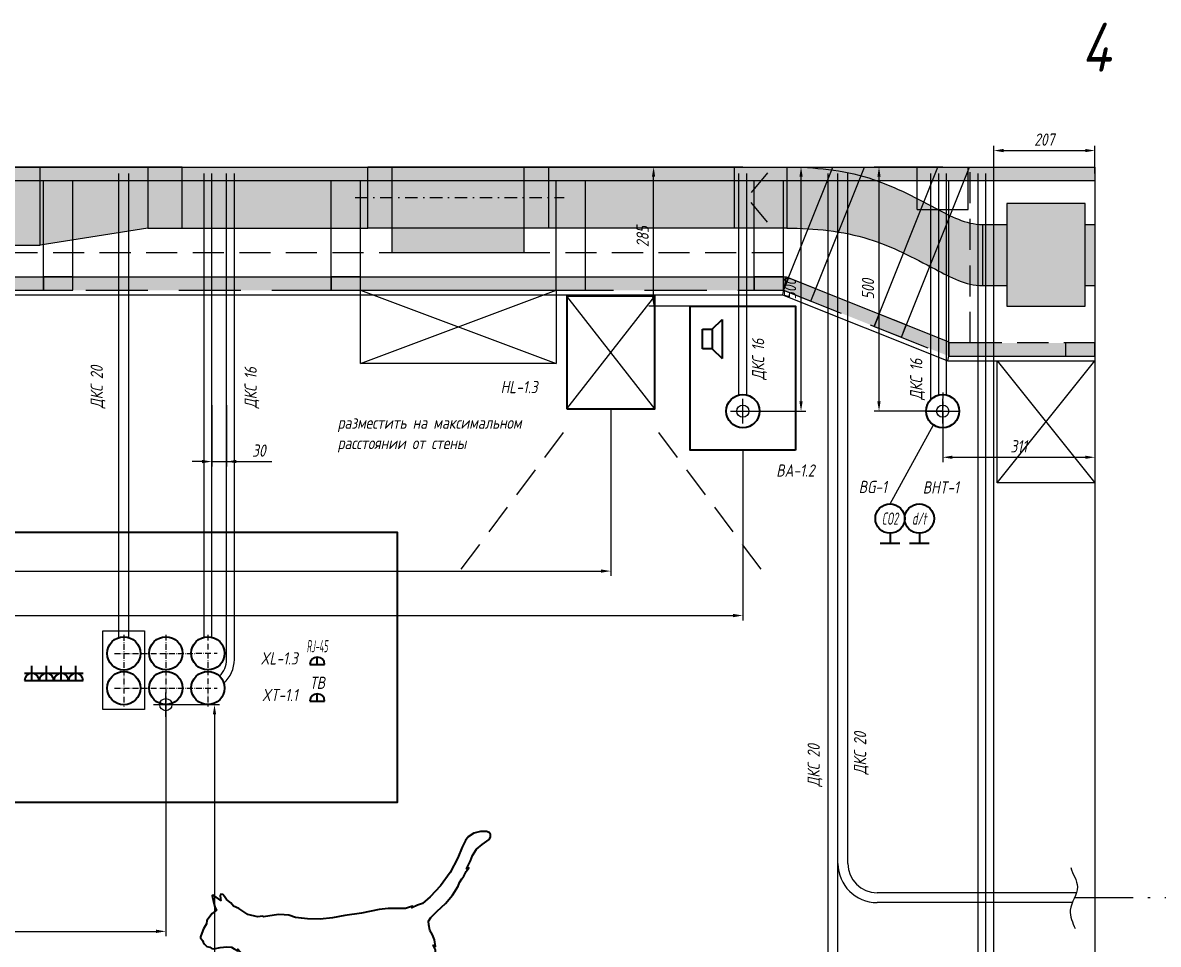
# Model space of a CAD drawing. Header units: millimetres. Extents: x -40374 to 56557, y -58468 to -14063.
# Drawn here: x -29471 to -27148, y -30129 to -28243 of the extents above; entities that cross this region are included whole.
import ezdxf
from ezdxf.enums import TextEntityAlignment as Align

# ---------------------------------------------------------------- set-up
doc = ezdxf.new("R2010")
doc.units = ezdxf.units.MM
doc.header["$PDMODE"] = 34
doc.header["$PDSIZE"] = 25
for name, pattern in [('ACAD_ISO10W100', [18.5, 12, -3, 0.5, -3]), ('DASHDOT', [25.4, 12.7, -6.35, 0, -6.35]), ('DASHED', [19.05, 12.7, -6.35])]:
    doc.linetypes.add(name, pattern=pattern)
for name, color, linetype in [('01 Черновое', 7, 'Continuous'), ('02 ОВиК', 7, 'Continuous'), ('02 ЭОМ и СС', 7, 'Continuous'), ('03 Потолок', 7, 'Continuous'), ('04 Лючки', 7, 'Continuous'), ('04 Мебель', 5, 'Continuous'), ('11 Привязка размеры', 7, 'Continuous')]:
    doc.layers.add(name, color=color, linetype=linetype)
doc.layers.add('100 noprint', color=1, linetype='Continuous', plot=False)
doc.styles.get("Standard").update_dxf_attribs({"font": 'Ubuntu-R.ttf'})
doc.styles.add('ГОСТ-ISOCPEUR', font='isocpeui.ttf', dxfattribs={"width": 0.8})
doc.dimstyles.new('ISO-25', dxfattribs={"dimtxt": 2.5, "dimasz": 2.5, "dimexe": 1.25, "dimexo": 0.625, "dimtad": 1, "dimtxsty": 'Standard', "dimcen": 2.5, "dimadec": 0, "dimazin": 0, "dimtfac": 1, "dimtmove": 0, "dimatfit": 3, "dimfxl": 1, "dimarcsym": 0})

# ---------------------------------------------------------------- blocks, each defined once
blk = doc.blocks.new('GA')
at = {"linetype": 'Continuous', "lineweight": -2}
blk.add_lwpolyline([(12.52, 30.24), (10.92, 28.96), (9.88, 28.62), (8.68, 28.16), (8.82, 28.46), (7.4, 28.08), (5.64, 28.14), (3.86, 28.2), (2.02, 28), (-1.64, 27.42), (-5.08, 27.02), (-7.62, 26.68), (-10.14, 26.46), (-12.74, 26.64), (-13.96, 26.8), (-15.18, 27.02), (-16.54, 27.5), (-17.48, 27.62), (-18.62, 27.72), (-21.68, 27.38), (-21.84, 27.5), (-22.9, 27.42), (-24.9, 27.94), (-26.7, 29.26), (-27.76, 29.74), (-28.28, 30.48), (-29.16, 31.18), (-29.54, 31.8), (-29.84, 32.2), (-30.24, 32.32), (-30.42, 32.06), (-30.34, 31.44), (-30.3, 31), (-31.24, 31.74), (-31.74, 32.16), (-32.02, 32.1), (-31.82, 30.8), (-31.56, 29.78), (-31.24, 29.04), (-32.14, 28.42), (-33.32, 27.04), (-33.44, 26.3), (-34.02, 25.34), (-34.44, 24.44), (-34.7, 23.72), (-34.7, 23.48), (-34.36, 22.98), (-34.24, 22.6), (-33.98, 22.16), (-33.5, 21.68), (-32.9, 21.56), (-32.5, 21.28), (-32.06, 21.2), (-30.8, 21.42), (-29.38, 21.5), (-28.44, 21.36), (-27.9, 21.02), (-27.2, 20.6), (-27.2, 20.94), (-26.12, 19.6), (-26.12, 20), (-25.68, 18.68), (-25.3, 18.04), (-24.48, 17.18), (-23.6, 15.48), (-23.44, 15.9), (-23.16, 14.92), (-22.82, 14.16), (-22.46, 13.9), (-22.6, 12.78), (-23.52, 11.52), (-24.74, 10.4), (-25.6, 9.5), (-26.16, 8.72), (-26.9, 7.14), (-28.04, 5.08), (-28.74, 2.96), (-28.74, 1.3), (-28.48, 0.56), (-28.06, 0.5), (-27.34, 0.72), (-26.8, 1.34), (-26.18, 1.76), (-25.44, 3.76), (-24.66, 5.76), (-23.5, 7.44), (-22.3, 8.08), (-21.2, 8.72), (-20, 9.38), (-18.78, 10.08), (-18.08, 10.64), (-18, 9.66), (-17.84, 7.48), (-17.86, 5.68), (-17.92, 4.48), (-18.36, 3.48), (-19.16, 2.82), (-20.1, 2.26), (-20.62, 1.86), (-20.92, 1.52), (-21, 1.08), (-20.68, 0.78), (-18.64, 0.64), (-17.28, 0.92), (-16.78, 1.26), (-16.28, 2.12), (-16.1, 3.5), (-15.74, 3.88), (-15.66, 4.52), (-15.4, 4.24), (-15.34, 6.44), (-14.96, 8.58), (-14.36, 10.72), (-13.72, 12.54), (-13.8, 12.92), (-13.36, 13.48), (-12.5, 13.6), (-10.7, 13.32), (-10.84, 13.54), (-10.32, 13.44), (-9.52, 13.18), (-9.68, 13.42), (-9.12, 13.44), (-8.64, 13.44), (-8.16, 13.42), (-7.72, 13.14), (-7.84, 13.42), (-6.34, 12.84), (-5.32, 12.18), (-5.28, 12.64), (-5.08, 12.92), (-4.42, 12.74), (-3.72, 12.82), (-3.04, 12.94), (-1.98, 12.8), (-2.32, 13.26), (-1.54, 13.06), (-1.12, 13.32), (-0.66, 13.44), (-0.26, 13.32), (0.8, 11.8), (2.38, 10.14), (4.16, 6.98), (4.3, 6.48), (4.26, 5.54), (3.64, 4.62), (2.72, 3.68), (1.96, 2.86), (1.32, 2.4), (0.2, 2.2), (-0.78, 1.66), (-1.2, 1.26), (-1.28, 0.82), (-1.44, 0.28), (0, 0), (1.46, -0.04), (2.78, 0.2), (3.84, 0.78), (5.1, 2.04), (6.36, 3.32), (8.08, 5.88), (8.22, 6.5), (8.16, 7.02), (7.84, 7.86), (7.54, 8.78), (7.5, 9.7), (7.54, 9.84), (7.96, 9.94), (7.66, 10.28), (7.54, 10.9), (7.58, 11.68), (7.66, 12.98), (8.8, 12.08), (9.8, 11.42), (11.72, 10.56), (13.6, 9.7), (15.28, 8.64), (16.24, 7.7), (17.14, 6.46), (17.54, 5.22), (17.5, 3.9), (17.02, 2.7), (16.24, 1.98), (15.98, 1.4), (16.08, 0.82), (16.98, 0.66), (18.4, 0.82), (19.22, 1.26), (19.54, 1.6), (19.7, 2.66), (19.9, 2.5), (19.78, 4.58), (19.78, 6.6), (19.64, 8.96), (19.44, 9.38), (18.34, 10.1), (18.9, 10.22), (18.52, 10.44), (16.92, 12.18), (15.3, 13.9), (15.2, 14.42), (15.56, 14.4), (14.18, 15.76), (13.48, 16.64), (14.04, 16.6), (13.46, 17.32), (13.68, 17.64), (13.26, 18.36), (13.22, 19.36), (12.74, 20.38), (13.26, 20.06), (13.06, 21.42), (12.7, 22.44), (12.22, 23.46), (12, 24.54), (12.02, 25.28), (12.52, 26.04), (13.86, 27.28), (15.56, 28.78), (17.06, 30.42), (18.28, 32.22), (18.62, 32.98), (19.08, 33.72), (19.5, 34.26), (20.06, 35.16), (20.28, 35.44), (20.6, 35.94), (20.12, 35.7), (21.02, 37.3), (21.46, 38.4), (22.34, 39.64), (23.48, 40.62), (25, 41.56), (25.24, 42.02), (25.3, 42.6), (25, 43), (24.46, 43.24), (23.28, 43.28), (21.88, 42.98), (20.7, 42.26), (20.1, 41.52), (19.42, 40.2), (18.46, 38.02), (16.76, 35.06), (14.7, 32.4), (12.52, 30.24)], dxfattribs=at)
blk = doc.blocks.new('*D462')
at = {"layer": '11 Привязка размеры', "color": 0, "lineweight": -2}
for p, q in [((-29177.9, -29638.4), (-29177.9, -30112.3)), ((-32047.9, -31338.4), (-32047.9, -30092.3)), ((-32027.9, -30102.3), (-29197.9, -30102.3))]:
    blk.add_line(p, q, dxfattribs=at)
at = {"layer": '11 Привязка размеры', "color": 0}
for points in [[(-32027.9, -30098.9), (-32027.9, -30105.6), (-32047.9, -30102.3)], [(-29197.9, -30105.6), (-29197.9, -30098.9), (-29177.9, -30102.3)]]:
    blk.add_solid(points, dxfattribs=at)
at = {"layer": 'Defpoints', "color": 0}
for p in [(-29177.9, -29638.4), (-29177.9, -30102.3), (-32047.9, -31338.4)]:
    blk.add_point(p, dxfattribs=at)
at = {"layer": '11 Привязка размеры', "color": 0, "insert": (-30612.9, -30079.8), "char_height": 25, "attachment_point": 5, "style": 'ГОСТ-ISOCPEUR'}
blk.add_mtext('2870', dxfattribs=at)
blk = doc.blocks.new('*D463')
at = {"layer": '11 Привязка размеры', "color": 0, "lineweight": -2}
for p, q in [((-29177.9, -29638.4), (-29068.5, -29638.4)), ((-29078.5, -29658.4), (-29078.5, -31318.4)), ((-29177.9, -31338.4), (-29068.5, -31338.4))]:
    blk.add_line(p, q, dxfattribs=at)
at = {"layer": '11 Привязка размеры', "color": 0}
for points in [[(-29075.2, -29658.4), (-29081.8, -29658.4), (-29078.5, -29638.4)], [(-29081.8, -31318.4), (-29075.2, -31318.4), (-29078.5, -31338.4)]]:
    blk.add_solid(points, dxfattribs=at)
at = {"layer": 'Defpoints', "color": 0}
for p in [(-29177.9, -29638.4), (-29177.9, -31338.4), (-29078.5, -31338.4)]:
    blk.add_point(p, dxfattribs=at)
at = {"layer": '11 Привязка размеры', "color": 0, "insert": (-29101, -30488.4), "char_height": 25, "attachment_point": 5, "rotation": 90, "style": 'ГОСТ-ISOCPEUR'}
blk.add_mtext('1700', dxfattribs=at)
blk = doc.blocks.new('громкоговоритель')
at = {"color": 0, "lineweight": -2}
for p, q in [((2, 2), (4, 4)), ((4, 4), (4, -4)), ((0, -2), (0, 2)), ((0, 2), (2, 2)), ((2, 2), (2, -2)), ((2, -2), (0, -2)), ((2, -2), (4, -4))]:
    blk.add_line(p, q, dxfattribs=at)
blk = doc.blocks.new('*D481')
at = {"layer": '11 Привязка размеры', "color": 0, "lineweight": -2}
for p, q in [((-32047.9, -29118.5), (-32047.9, -29466.1)), ((-27997.9, -29117.9), (-27997.9, -29466.1)), ((-32027.9, -29456.1), (-28017.9, -29456.1))]:
    blk.add_line(p, q, dxfattribs=at)
at = {"layer": '11 Привязка размеры', "color": 0}
for points in [[(-32027.9, -29452.8), (-32027.9, -29459.5), (-32047.9, -29456.1)], [(-28017.9, -29459.5), (-28017.9, -29452.8), (-27997.9, -29456.1)]]:
    blk.add_solid(points, dxfattribs=at)
at = {"layer": 'Defpoints', "color": 0}
for p in [(-32047.9, -29118.5), (-27997.9, -29117.9), (-27997.9, -29456.1)]:
    blk.add_point(p, dxfattribs=at)
at = {"layer": '11 Привязка размеры', "color": 0, "insert": (-30022.9, -29433.6), "char_height": 25, "attachment_point": 5, "style": 'ГОСТ-ISOCPEUR'}
blk.add_mtext('4050', dxfattribs=at)
blk = doc.blocks.new('*D483')
at = {"layer": '11 Привязка размеры', "color": 0, "lineweight": -2}
for p, q in [((-32047.9, -29033.5), (-32047.9, -29375.2)), ((-28267.9, -29032.9), (-28267.9, -29375.2)), ((-32027.9, -29365.2), (-28287.9, -29365.2))]:
    blk.add_line(p, q, dxfattribs=at)
at = {"layer": '11 Привязка размеры', "color": 0}
for points in [[(-32027.9, -29361.8), (-32027.9, -29368.5), (-32047.9, -29365.2)], [(-28287.9, -29368.5), (-28287.9, -29361.8), (-28267.9, -29365.2)]]:
    blk.add_solid(points, dxfattribs=at)
at = {"layer": 'Defpoints', "color": 0}
for p in [(-32047.9, -29033.5), (-28267.9, -29032.9), (-28267.9, -29365.2)]:
    blk.add_point(p, dxfattribs=at)
at = {"layer": '11 Привязка размеры', "color": 0, "insert": (-30157.9, -29342.7), "char_height": 25, "attachment_point": 5, "style": 'ГОСТ-ISOCPEUR'}
blk.add_mtext('3780', dxfattribs=at)
blk = doc.blocks.new('датчик температуры и влажности')
at = {"color": 0, "lineweight": -2}
for p, q in [((-2, 0), (2, 0)), ((0, 2), (0, 0))]:
    blk.add_line(p, q, dxfattribs=at)
blk.add_circle((0, 5), 3, dxfattribs=at)
at = {"color": 0, "lineweight": -2, "style": 'ГОСТ-ISOCPEUR', "width": 0.6}
blk.add_text('d/t', height=2.5, rotation=360, dxfattribs=at).set_placement((-0.01, 5), align=Align.MIDDLE_CENTER)
blk = doc.blocks.new('датчик CO2')
at = {"color": 0, "lineweight": -2}
for p, q in [((-2, 0), (2, 0)), ((0, 2), (0, 0))]:
    blk.add_line(p, q, dxfattribs=at)
blk.add_circle((0, 5), 3, dxfattribs=at)
at = {"color": 0, "lineweight": -2, "style": 'ГОСТ-ISOCPEUR', "width": 0.6}
blk.add_text('CO2', height=2.5, rotation=360, dxfattribs=at).set_placement((-0.01, 5), align=Align.MIDDLE_CENTER)
blk = doc.blocks.new('*D498')
at = {"layer": '11 Привязка размеры', "color": 0, "lineweight": -2}
for p, q in [((-27997.9, -28538.4), (-28190.5, -28538.4)), ((-28180.5, -28802.9), (-28180.5, -28558.4)), ((-27997.9, -28822.9), (-28190.5, -28822.9))]:
    blk.add_line(p, q, dxfattribs=at)
at = {"layer": '11 Привязка размеры', "color": 0}
for points in [[(-28177.2, -28558.4), (-28183.9, -28558.4), (-28180.5, -28538.4)], [(-28183.9, -28802.9), (-28177.2, -28802.9), (-28180.5, -28822.9)]]:
    blk.add_solid(points, dxfattribs=at)
at = {"layer": 'Defpoints', "color": 0}
for p in [(-28180.5, -28538.4), (-27997.9, -28538.4), (-27997.9, -28822.9)]:
    blk.add_point(p, dxfattribs=at)
at = {"layer": '11 Привязка размеры', "color": 0, "insert": (-28203, -28680.6), "char_height": 25, "attachment_point": 5, "rotation": 90, "style": 'ГОСТ-ISOCPEUR'}
blk.add_mtext('285', dxfattribs=at)
blk = doc.blocks.new('*D500')
at = {"layer": '11 Привязка размеры', "color": 0, "lineweight": -2}
for p, q in [((-27589.3, -28538.4), (-27729.5, -28538.4)), ((-27719.5, -29017.9), (-27719.5, -28558.4)), ((-27589.3, -29037.9), (-27729.5, -29037.9))]:
    blk.add_line(p, q, dxfattribs=at)
at = {"layer": '11 Привязка размеры', "color": 0}
for points in [[(-27716.2, -28558.4), (-27722.9, -28558.4), (-27719.5, -28538.4)], [(-27722.9, -29017.9), (-27716.2, -29017.9), (-27719.5, -29037.9)]]:
    blk.add_solid(points, dxfattribs=at)
at = {"layer": 'Defpoints', "color": 0}
for p in [(-27719.5, -28538.4), (-27589.3, -28538.4), (-27589.3, -29037.9)]:
    blk.add_point(p, dxfattribs=at)
at = {"layer": '11 Привязка размеры', "color": 0, "insert": (-27742, -28788.1), "char_height": 25, "attachment_point": 5, "rotation": 90, "style": 'ГОСТ-ISOCPEUR'}
blk.add_mtext('500', dxfattribs=at)
blk = doc.blocks.new('*D501')
at = {"layer": '11 Привязка размеры', "color": 0, "lineweight": -2}
for p, q in [((-27589.3, -29037.9), (-27589.3, -29142.3)), ((-27277.9, -29037.9), (-27277.9, -29142.3)), ((-27569.3, -29132.3), (-27297.9, -29132.3))]:
    blk.add_line(p, q, dxfattribs=at)
at = {"layer": '11 Привязка размеры', "color": 0}
for points in [[(-27569.3, -29129), (-27569.3, -29135.6), (-27589.3, -29132.3)], [(-27297.9, -29135.6), (-27297.9, -29129), (-27277.9, -29132.3)]]:
    blk.add_solid(points, dxfattribs=at)
at = {"layer": 'Defpoints', "color": 0}
for p in [(-27589.3, -29037.9), (-27277.9, -29037.9), (-27277.9, -29132.3)]:
    blk.add_point(p, dxfattribs=at)
at = {"layer": '11 Привязка размеры', "color": 0, "insert": (-27433.6, -29109.8), "char_height": 25, "attachment_point": 5, "style": 'ГОСТ-ISOCPEUR'}
blk.add_mtext('311', dxfattribs=at)
blk = doc.blocks.new('*D502')
at = {"layer": '11 Привязка размеры', "color": 0, "lineweight": -2}
for p, q in [((-27997.9, -28538.4), (-27869, -28538.4)), ((-27879, -29017.9), (-27879, -28558.4)), ((-27997.9, -29037.9), (-27869, -29037.9))]:
    blk.add_line(p, q, dxfattribs=at)
at = {"layer": '11 Привязка размеры', "color": 0}
for points in [[(-27875.6, -28558.4), (-27882.3, -28558.4), (-27879, -28538.4)], [(-27882.3, -29017.9), (-27875.6, -29017.9), (-27879, -29037.9)]]:
    blk.add_solid(points, dxfattribs=at)
at = {"layer": 'Defpoints', "color": 0}
for p in [(-27997.9, -28538.4), (-27879, -28538.4), (-27997.9, -29037.9)]:
    blk.add_point(p, dxfattribs=at)
at = {"layer": '11 Привязка размеры', "color": 0, "insert": (-27901.5, -28788.1), "char_height": 25, "attachment_point": 5, "rotation": 90, "style": 'ГОСТ-ISOCPEUR'}
blk.add_mtext('500', dxfattribs=at)
blk = doc.blocks.new('*D525')
at = {"layer": '11 Привязка размеры', "color": 0, "lineweight": -2}
for p, q in [((-29083.9, -29026), (-29083.9, -29151.1)), ((-29053.9, -29026), (-29053.9, -29151.1)), ((-29103.9, -29141.1), (-29123.9, -29141.1)), ((-29083.9, -29141.1), (-28961.5, -29141.1)), ((-29083.9, -29141.1), (-29053.9, -29141.1))]:
    blk.add_line(p, q, dxfattribs=at)
at = {"layer": '11 Привязка размеры', "color": 0}
for points in [[(-29103.9, -29144.4), (-29103.9, -29137.8), (-29083.9, -29141.1)], [(-29033.9, -29137.8), (-29033.9, -29144.4), (-29053.9, -29141.1)]]:
    blk.add_solid(points, dxfattribs=at)
at = {"layer": 'Defpoints', "color": 0}
for p in [(-29083.9, -29026), (-29053.9, -29026), (-29053.9, -29141.1)]:
    blk.add_point(p, dxfattribs=at)
at = {"layer": '11 Привязка размеры', "color": 0, "insert": (-28987.7, -29118.6), "char_height": 25, "attachment_point": 5, "style": 'ГОСТ-ISOCPEUR'}
blk.add_mtext('30', dxfattribs=at)
blk = doc.blocks.new('розетка скрытая трехполюсная')
at = {"color": 0, "lineweight": -2}
for p, q in [((0, 0), (0, 3)), ((-1.5, 1.5), (1.5, 1.5)), ((-1.5, 0), (1.5, 0))]:
    blk.add_line(p, q, dxfattribs=at)
blk.add_arc((0, 0), 1.5, 0, 180, dxfattribs=at)
blk = doc.blocks.new('розетка RJ-45')
at = {"color": 0, "lineweight": -2}
for p, q in [((-1.5, 0), (1.5, 0)), ((0, 0), (0, 1.5))]:
    blk.add_line(p, q, dxfattribs=at)
blk.add_arc((0, 0), 1.5, 0, 180, dxfattribs=at)
at = {"color": 0, "lineweight": -2, "style": 'ГОСТ-ISOCPEUR', "width": 0.4}
blk.add_text('RJ-45', height=2.5, dxfattribs=at).set_placement((0, 2.5), align=Align.CENTER)
blk = doc.blocks.new('розетка ТВ')
at = {"color": 0, "lineweight": -2}
for p, q in [((-1.5, 0), (1.5, 0)), ((0, 0), (0, 1.5))]:
    blk.add_line(p, q, dxfattribs=at)
blk.add_arc((0, 0), 1.5, 0, 180, dxfattribs=at)
at = {"color": 0, "lineweight": -2, "style": 'ГОСТ-ISOCPEUR', "width": 0.8}
blk.add_text('ТВ', height=2.5, dxfattribs=at).set_placement((0, 2.5), align=Align.CENTER)
blk = doc.blocks.new('*D970')
at = {"layer": '11 Привязка размеры', "color": 0, "lineweight": -2}
for p, q in [((-27484.8, -28551.9), (-27484.8, -28494.8)), ((-27277.9, -28551.9), (-27277.9, -28494.8)), ((-27464.8, -28504.8), (-27297.9, -28504.8))]:
    blk.add_line(p, q, dxfattribs=at)
at = {"layer": '11 Привязка размеры', "color": 0}
for points in [[(-27464.8, -28501.4), (-27464.8, -28508.1), (-27484.8, -28504.8)], [(-27297.9, -28508.1), (-27297.9, -28501.4), (-27277.9, -28504.8)]]:
    blk.add_solid(points, dxfattribs=at)
at = {"layer": 'Defpoints', "color": 0}
for p in [(-27277.9, -28504.8), (-27484.8, -28551.9), (-27277.9, -28551.9)]:
    blk.add_point(p, dxfattribs=at)
at = {"layer": '11 Привязка размеры', "color": 0, "insert": (-27381.4, -28482.3), "char_height": 25, "attachment_point": 5, "style": 'ГОСТ-ISOCPEUR'}
blk.add_mtext('207', dxfattribs=at)

msp = doc.modelspace()

# ---------------------------------------------------------------- hatches: boundary and pattern name
at = {"layer": '02 ОВиК', "lineweight": -2}
h = msp.add_hatch(color=232, dxfattribs=at)
h.paths.add_polyline_path([(-29144.9, -28663.4), (-29144.9, -28538.4), (-29214.9, -28538.4), (-29214.9, -28663.4)])
h.paths.add_polyline_path([(-29214.9, -28663.4), (-29214.9, -28538.4), (-29434.9, -28538.4), (-29434.9, -28698.4)])
h.paths.add_polyline_path([(-29434.9, -28698.4), (-29434.9, -28538.4), (-29504.9, -28538.4), (-29504.9, -28698.4)])
h = msp.add_hatch(color=232, dxfattribs=at)
h.paths.add_polyline_path([(-29144.9, -28663.4), (-29144.9, -28538.4), (-29214.9, -28538.4), (-29214.9, -28663.4)])
h.paths.add_polyline_path([(-29214.9, -28663.4), (-29214.9, -28538.4), (-29434.9, -28538.4), (-29434.9, -28698.4)])
h.paths.add_polyline_path([(-29434.9, -28698.4), (-29434.9, -28538.4), (-29504.9, -28538.4), (-29504.9, -28698.4)])
for points in [[(-28764.9, -28663.4), (-28764.9, -28538.4), (-29144.9, -28538.4), (-29144.9, -28663.4)], [(-28764.9, -28663.4), (-28764.9, -28538.4), (-29144.9, -28538.4), (-29144.9, -28663.4)], [(-28014.9, -28663.4), (-28014.9, -28538.4), (-28394.9, -28538.4), (-28394.9, -28663.4)], [(-28014.9, -28663.4), (-28014.9, -28538.4), (-28394.9, -28538.4), (-28394.9, -28663.4)], [(-27907.9, -28538.4), (-27907.9, -28663.4), (-28014.9, -28663.4), (-28014.9, -28538.4)], [(-27907.9, -28538.4), (-27907.9, -28663.4), (-28014.9, -28663.4), (-28014.9, -28538.4)], [(-28444.9, -28713.4), (-28444.9, -28663.4), (-28714.9, -28663.4), (-28714.9, -28713.4)], [(-28444.9, -28713.4), (-28444.9, -28663.4), (-28714.9, -28663.4), (-28714.9, -28713.4)]]:
    msp.add_hatch(color=232, dxfattribs=at).paths.add_polyline_path(points)
h = msp.add_hatch(color=232, dxfattribs=at)
h.paths.add_polyline_path([(-28714.9, -28600.9), (-28714.9, -28538.4), (-28764.9, -28538.4), (-28764.9, -28600.9)])
h.paths.add_polyline_path([(-28444.9, -28600.9), (-28444.9, -28538.4), (-28714.9, -28538.4), (-28714.9, -28600.9)])
h.paths.add_polyline_path([(-28714.9, -28663.4), (-28714.9, -28600.9), (-28764.9, -28600.9), (-28764.9, -28663.4)])
h.paths.add_polyline_path([(-28444.9, -28663.4), (-28444.9, -28600.9), (-28714.9, -28600.9), (-28714.9, -28663.4)])
h.paths.add_polyline_path([(-28394.9, -28663.4), (-28394.9, -28600.9), (-28444.9, -28600.9), (-28444.9, -28663.4)])
h.paths.add_polyline_path([(-28394.9, -28600.9), (-28394.9, -28538.4), (-28444.9, -28538.4), (-28444.9, -28600.9)])
h = msp.add_hatch(color=232, dxfattribs=at)
h.paths.add_polyline_path([(-28714.9, -28600.9), (-28714.9, -28538.4), (-28764.9, -28538.4), (-28764.9, -28600.9)])
h.paths.add_polyline_path([(-28444.9, -28600.9), (-28444.9, -28538.4), (-28714.9, -28538.4), (-28714.9, -28600.9)])
h.paths.add_polyline_path([(-28714.9, -28663.4), (-28714.9, -28600.9), (-28764.9, -28600.9), (-28764.9, -28663.4)])
h.paths.add_polyline_path([(-28444.9, -28663.4), (-28444.9, -28600.9), (-28714.9, -28600.9), (-28714.9, -28663.4)])
h.paths.add_polyline_path([(-28394.9, -28663.4), (-28394.9, -28600.9), (-28444.9, -28600.9), (-28444.9, -28663.4)])
h.paths.add_polyline_path([(-28394.9, -28600.9), (-28394.9, -28538.4), (-28444.9, -28538.4), (-28444.9, -28600.9)])
h = msp.add_hatch(color=232, dxfattribs=at)
edge = h.paths.add_edge_path()
edge.add_spline(control_points=[(-27532.9, -28653), (-27557.6, -28647.5), (-27627.1, -28610.2), (-27742.7, -28549.5), (-27851.6, -28538.4), (-27907.9, -28538.4)], knot_values=[0, 0, 0, 0, 76.469987, 226.168916, 395.002195, 395.002195, 395.002195, 395.002195], degree=3, periodic=0)
edge.add_line((-27907.9, -28538.4), (-27907.9, -28663.4))
edge.add_spline(control_points=[(-27907.9, -28663.4), (-27851.6, -28663.4), (-27742.7, -28674.5), (-27627.1, -28735.2), (-27557.6, -28772.5), (-27532.9, -28778)], knot_values=[0, 0, 0, 0, 168.833279, 318.532208, 395.002195, 395.002195, 395.002195, 395.002195], degree=3, periodic=0)
edge.add_line((-27532.9, -28778), (-27532.9, -28653))
edge = h.paths.add_edge_path()
edge.add_line((-27507.9, -28780.9), (-27507.9, -28655.9))
edge.add_spline(control_points=[(-27507.9, -28655.9), (-27516.4, -28655.9), (-27524.7, -28654.8), (-27532.9, -28653)], knot_values=[395.002195, 395.002195, 395.002195, 395.002195, 420.433976, 420.433976, 420.433976, 420.433976], degree=3, periodic=0)
edge.add_line((-27532.9, -28653), (-27532.9, -28778))
edge.add_spline(control_points=[(-27532.9, -28778), (-27524.7, -28779.8), (-27516.4, -28780.9), (-27507.9, -28780.9)], knot_values=[395.002195, 395.002195, 395.002195, 395.002195, 420.433976, 420.433976, 420.433976, 420.433976], degree=3, periodic=0)
h = msp.add_hatch(color=232, dxfattribs=at)
edge = h.paths.add_edge_path()
edge.add_spline(control_points=[(-27532.9, -28653), (-27557.6, -28647.5), (-27627.1, -28610.2), (-27742.7, -28549.5), (-27851.6, -28538.4), (-27907.9, -28538.4)], knot_values=[0, 0, 0, 0, 76.469987, 226.168916, 395.002195, 395.002195, 395.002195, 395.002195], degree=3, periodic=0)
edge.add_line((-27907.9, -28538.4), (-27907.9, -28663.4))
edge.add_spline(control_points=[(-27907.9, -28663.4), (-27851.6, -28663.4), (-27742.7, -28674.5), (-27627.1, -28735.2), (-27557.6, -28772.5), (-27532.9, -28778)], knot_values=[0, 0, 0, 0, 168.833279, 318.532208, 395.002195, 395.002195, 395.002195, 395.002195], degree=3, periodic=0)
edge.add_line((-27532.9, -28778), (-27532.9, -28653))
edge = h.paths.add_edge_path()
edge.add_line((-27507.9, -28780.9), (-27507.9, -28655.9))
edge.add_spline(control_points=[(-27507.9, -28655.9), (-27516.4, -28655.9), (-27524.7, -28654.8), (-27532.9, -28653)], knot_values=[395.002195, 395.002195, 395.002195, 395.002195, 420.433976, 420.433976, 420.433976, 420.433976], degree=3, periodic=0)
edge.add_line((-27532.9, -28653), (-27532.9, -28778))
edge.add_spline(control_points=[(-27532.9, -28778), (-27524.7, -28779.8), (-27516.4, -28780.9), (-27507.9, -28780.9)], knot_values=[395.002195, 395.002195, 395.002195, 395.002195, 420.433976, 420.433976, 420.433976, 420.433976], degree=3, periodic=0)
h = msp.add_hatch(color=232, dxfattribs=at)
h.paths.add_polyline_path([(-27457.9, -28780.9), (-27457.9, -28655.9), (-27507.9, -28655.9), (-27507.9, -28780.9)])
h.paths.add_polyline_path([(-27297.9, -28823.4), (-27297.9, -28613.4), (-27457.9, -28613.4), (-27457.9, -28823.4)])
h.paths.add_polyline_path([(-27277.9, -28780.9), (-27277.9, -28655.9), (-27297.9, -28655.9), (-27297.9, -28780.9)])
h = msp.add_hatch(color=232, dxfattribs=at)
h.paths.add_polyline_path([(-27457.9, -28780.9), (-27457.9, -28655.9), (-27507.9, -28655.9), (-27507.9, -28780.9)])
h.paths.add_polyline_path([(-27297.9, -28823.4), (-27297.9, -28613.4), (-27457.9, -28613.4), (-27457.9, -28823.4)])
h.paths.add_polyline_path([(-27277.9, -28780.9), (-27277.9, -28655.9), (-27297.9, -28655.9), (-27297.9, -28780.9)])
at = {"layer": '03 Потолок', "lineweight": -2}
for color, points in [(9, [(-27277.9, -28538.4), (-31627.9, -28538.4), (-31627.9, -28566.4), (-27277.9, -28566.4)]), (252, [(-29367.9, -28790.4), (-29367.9, -28763.4), (-29427.9, -28763.4), (-29427.9, -28790.4)]), (252, [(-28779.9, -28790.4), (-28779.9, -28763.4), (-28839.9, -28763.4), (-28839.9, -28790.4)]), (252, [(-28319.9, -28790.4), (-28319.9, -28763.4), (-28379.9, -28763.4), (-28379.9, -28790.4)]), (252, [(-27914.7, -28790.4), (-27914.7, -28763.4), (-27974.7, -28763.4), (-27974.7, -28790.4)]), (252, [(-27859, -28812.6), (-27849, -28787.6), (-27904.7, -28765.3), (-27914.7, -28790.4)]), (252, [(-27673.8, -28886.6), (-27663.8, -28861.6), (-27719.5, -28839.3), (-27729.5, -28864.4)]), (252, [(-27516.8, -28925.4), (-27516.8, -28898.4), (-27576.8, -28898.4), (-27576.8, -28925.4)]), (9, [(-27337.9, -28925.4), (-27337.9, -28898.4), (-27516.8, -28898.4), (-27516.8, -28925.4)]), (252, [(-27277.9, -28925.4), (-27277.9, -28898.4), (-27337.9, -28898.4), (-27337.9, -28925.4)])]:
    msp.add_hatch(color=color, dxfattribs=at).paths.add_polyline_path(points)
h = msp.add_hatch(color=9, dxfattribs=at)
h.paths.add_polyline_path([(-27914.7, -28790.3), (-27909.5, -28763.4), (-27914.7, -28763.4), (-27914.7, -28790.4)])
h.paths.add_polyline_path([(-27974.7, -28790.4), (-27974.7, -28763.4), (-28319.9, -28763.4), (-28319.9, -28790.4)])
h.paths.add_polyline_path([(-28379.9, -28790.4), (-28379.9, -28763.4), (-28779.9, -28763.4), (-28779.9, -28790.4)])
h.paths.add_polyline_path([(-28839.9, -28790.4), (-28839.9, -28763.4), (-29367.9, -28763.4), (-29367.9, -28790.4)])
h.paths.add_polyline_path([(-29427.9, -28790.4), (-29427.9, -28763.4), (-29767.9, -28763.4), (-29767.9, -28790.4)])
h.paths.add_polyline_path([(-29827.9, -28790.4), (-29827.9, -28763.4), (-30367.9, -28763.4), (-30367.9, -28790.4)])
h.paths.add_polyline_path([(-30427.9, -28790.4), (-30427.9, -28763.4), (-30967.9, -28763.4), (-30967.9, -28790.4)])
h.paths.add_polyline_path([(-31027.9, -28790.4), (-31027.9, -28763.4), (-31567.9, -28763.4), (-31567.9, -28790.4)])
h = msp.add_hatch(color=9, dxfattribs=at)
h.paths.add_polyline_path([(-27914.7, -28790.3), (-27904.7, -28765.3), (-27909.5, -28763.4)])
h.paths.add_polyline_path([(-27719.5, -28839.3), (-27849, -28787.5), (-27849, -28787.6), (-27859, -28812.6), (-27729.5, -28864.4), (-27719.5, -28839.3)])
h.paths.add_polyline_path([(-27576.8, -28896.3), (-27663.8, -28861.6), (-27673.8, -28886.6), (-27576.8, -28925.4)])

# ---------------------------------------------------------------- linework, layer by layer
at = {"layer": '01 Черновое'}
msp.add_lwpolyline([(-32047.9, -31338.4), (-32047.9, -28538.4), (-27277.9, -28538.4), (-27277.9, -31338.4)], close=True, dxfattribs=at)
at = {"layer": '02 ОВиК', "color": 1}
for p, q in [((-29214.9, -28538.4), (-29434.9, -28538.4)), ((-29214.9, -28538.4), (-29434.9, -28538.4)), ((-29144.9, -28538.4), (-28764.9, -28538.4)), ((-29144.9, -28538.4), (-28764.9, -28538.4)), ((-27947.8, -28550.5), (-27981.1, -28590.9)), ((-27947.8, -28550.5), (-27981.1, -28590.9)), ((-27947.8, -28651.2), (-27981.1, -28610.9)), ((-27947.8, -28651.2), (-27981.1, -28610.9)), ((-29214.9, -28663.4), (-29434.9, -28698.4)), ((-29214.9, -28663.4), (-29434.9, -28698.4)), ((-29144.9, -28663.4), (-28764.9, -28663.4)), ((-29144.9, -28663.4), (-28764.9, -28663.4)), ((-28394.9, -28663.4), (-28764.9, -28663.4)), ((-28394.9, -28663.4), (-28764.9, -28663.4)), ((-28714.9, -28713.4), (-28714.9, -28663.4)), ((-28714.9, -28713.4), (-28714.9, -28663.4)), ((-28444.9, -28713.4), (-28444.9, -28663.4)), ((-28444.9, -28713.4), (-28444.9, -28663.4)), ((-28714.9, -28713.4), (-28444.9, -28713.4)), ((-28714.9, -28713.4), (-28444.9, -28713.4))]:
    msp.add_line(p, q, dxfattribs=at)
at = {"layer": '02 ОВиК', "color": 1, "lineweight": -2}
for p, q in [((-28394.9, -28538.4), (-28764.9, -28538.4)), ((-28764.9, -28663.4), (-28764.9, -28538.4)), ((-28394.9, -28538.4), (-28764.9, -28538.4)), ((-28764.9, -28663.4), (-28764.9, -28538.4)), ((-28714.9, -28663.4), (-28714.9, -28538.4)), ((-28714.9, -28663.4), (-28714.9, -28538.4)), ((-28444.9, -28663.4), (-28444.9, -28538.4)), ((-28444.9, -28663.4), (-28444.9, -28538.4)), ((-28014.9, -28538.4), (-28394.9, -28538.4)), ((-28394.9, -28663.4), (-28394.9, -28538.4)), ((-28014.9, -28538.4), (-28394.9, -28538.4)), ((-28394.9, -28663.4), (-28394.9, -28538.4)), ((-27507.9, -28655.9), (-27507.9, -28780.9)), ((-27507.9, -28655.9), (-27457.9, -28655.9)), ((-27507.9, -28655.9), (-27507.9, -28780.9)), ((-27507.9, -28655.9), (-27457.9, -28655.9)), ((-27297.9, -28655.9), (-27277.9, -28655.9)), ((-27297.9, -28655.9), (-27277.9, -28655.9)), ((-28014.9, -28663.4), (-28394.9, -28663.4)), ((-28014.9, -28663.4), (-28394.9, -28663.4)), ((-27507.9, -28780.9), (-27457.9, -28780.9)), ((-27507.9, -28780.9), (-27457.9, -28780.9)), ((-27297.9, -28780.9), (-27277.9, -28780.9)), ((-27297.9, -28780.9), (-27277.9, -28780.9))]:
    msp.add_line(p, q, dxfattribs=at)
at = {"layer": '02 ОВиК', "color": 1, "linetype": 'DASHED', "lineweight": -2, "ltscale": 5}
for p, q in [((-27532.9, -28898.4), (-27532.9, -28538.4)), ((-27532.9, -28898.4), (-27532.9, -28538.4)), ((-31027.9, -28713.4), (-27914.7, -28713.4)), ((-31027.9, -28713.4), (-27914.7, -28713.4)), ((-31027.9, -28763.4), (-27914.7, -28763.4)), ((-31027.9, -28763.4), (-27914.7, -28763.4)), ((-27277.9, -28898.4), (-27532.9, -28898.4)), ((-27277.9, -28898.4), (-27532.9, -28898.4))]:
    msp.add_line(p, q, dxfattribs=at)
at = {"layer": '02 ОВиК', "color": 1, "linetype": 'DASHDOT', "ltscale": 2}
msp.add_line((-28790.6, -28600.9), (-28363.3, -28600.9), dxfattribs=at)
msp.add_line((-28790.6, -28600.9), (-28363.3, -28600.9), dxfattribs=at)
at = {"layer": '02 ОВиК', "color": 1, "flags": 128}
for points in [[(-29434.9, -28698.4), (-29434.9, -28538.4), (-29504.9, -28538.4), (-29504.9, -28698.4)], [(-29434.9, -28698.4), (-29434.9, -28538.4), (-29504.9, -28538.4), (-29504.9, -28698.4)], [(-29144.9, -28663.4), (-29144.9, -28538.4), (-29214.9, -28538.4), (-29214.9, -28663.4)], [(-29144.9, -28663.4), (-29144.9, -28538.4), (-29214.9, -28538.4), (-29214.9, -28663.4)], [(-27907.9, -28538.4), (-27907.9, -28663.4), (-28014.9, -28663.4), (-28014.9, -28538.4)], [(-27907.9, -28538.4), (-27907.9, -28663.4), (-28014.9, -28663.4), (-28014.9, -28538.4)]]:
    msp.add_lwpolyline(points, close=True, dxfattribs=at)
at = {"layer": '02 ОВиК', "color": 1, "lineweight": -2, "flags": 128}
msp.add_lwpolyline([(-27457.9, -28613.4), (-27457.9, -28823.4), (-27297.9, -28823.4), (-27297.9, -28613.4)], close=True, dxfattribs=at)
msp.add_lwpolyline([(-27457.9, -28613.4), (-27457.9, -28823.4), (-27297.9, -28823.4), (-27297.9, -28613.4)], close=True, dxfattribs=at)
at = {"layer": '02 ОВиК', "color": 1, "lineweight": -2, "start_tangent": (1, 0), "end_tangent": (1, 0)}
for points in [[(-27907.9, -28538.4), (-27740.6, -28560.8), (-27604.2, -28622.6), (-27507.9, -28655.9)], [(-27907.9, -28538.4), (-27740.6, -28560.8), (-27604.2, -28622.6), (-27507.9, -28655.9)], [(-27907.9, -28663.4), (-27740.6, -28685.8), (-27604.2, -28747.6), (-27507.9, -28780.9)], [(-27907.9, -28663.4), (-27740.6, -28685.8), (-27604.2, -28747.6), (-27507.9, -28780.9)]]:
    msp.add_spline(points, degree=3, dxfattribs=at)
at = {"layer": '02 ЭОМ и СС', "color": 1}
for p, q in [((-29273.9, -29501.1), (-29273.9, -28551.9)), ((-29273.9, -29501.1), (-29273.9, -28551.9)), ((-29253.9, -29501.1), (-29253.9, -28551.9)), ((-29253.9, -29501.1), (-29253.9, -28551.9)), ((-27823.4, -30971.9), (-27823.4, -28551.9)), ((-27823.4, -30971.9), (-27823.4, -28551.9)), ((-27803.4, -30971.9), (-27803.4, -28551.9)), ((-27803.4, -29975.4), (-27803.4, -28551.9)), ((-27803.4, -30971.9), (-27803.4, -28551.9)), ((-27803.4, -29975.4), (-27803.4, -28551.9)), ((-27783.4, -29963.4), (-27783.4, -28551.9)), ((-27783.4, -29963.4), (-27783.4, -28551.9)), ((-27315.7, -30023.4), (-27723.4, -30023.4)), ((-27315.7, -30023.4), (-27723.4, -30023.4)), ((-27324.1, -30043.4), (-27723.4, -30043.4)), ((-27324.1, -30043.4), (-27723.4, -30043.4))]:
    msp.add_line(p, q, dxfattribs=at)
at = {"layer": '02 ЭОМ и СС', "color": 6}
for p, q in [((-29099.9, -29500.1), (-29099.9, -28551.9)), ((-29099.9, -29500.1), (-29099.9, -28551.9)), ((-29083.9, -29500.1), (-29083.9, -28551.9)), ((-29083.9, -29500.1), (-29083.9, -28551.9)), ((-29053.9, -29546.3), (-29053.9, -28551.9)), ((-29053.9, -29546.3), (-29053.9, -28551.9)), ((-29037.9, -29546.3), (-29037.9, -28551.9)), ((-29037.9, -29546.3), (-29037.9, -28551.9))]:
    msp.add_line(p, q, dxfattribs=at)
at = {"layer": '02 ЭОМ и СС'}
for p, q in [((-28005.9, -29004.8), (-28005.9, -28551.9)), ((-28005.9, -29004.8), (-28005.9, -28551.9)), ((-27989.9, -29004.8), (-27989.9, -28551.9)), ((-27989.9, -29004.8), (-27989.9, -28551.9)), ((-27613.3, -29013.8), (-27613.3, -28551.9)), ((-27613.3, -29013.8), (-27613.3, -28551.9)), ((-27597.3, -28980), (-27597.3, -28551.9)), ((-27597.3, -29004.8), (-27597.3, -28551.9)), ((-27597.3, -28980), (-27597.3, -28551.9)), ((-27597.3, -29004.8), (-27597.3, -28551.9)), ((-27581.3, -29004.8), (-27581.3, -28551.9)), ((-27581.3, -29004.8), (-27581.3, -28551.9)), ((-27516.8, -30532.4), (-27516.8, -28551.9)), ((-27516.8, -30532.4), (-27516.8, -28551.9)), ((-27500.8, -30532.4), (-27500.8, -28551.9)), ((-27500.8, -30339.4), (-27500.8, -28551.9)), ((-27500.8, -30532.4), (-27500.8, -28551.9)), ((-27500.8, -30339.4), (-27500.8, -28551.9)), ((-27484.8, -30348.4), (-27484.8, -28551.9)), ((-27484.8, -30348.4), (-27484.8, -28551.9)), ((-27697, -29227.8), (-27608.4, -29066))]:
    msp.add_line(p, q, dxfattribs=at)
at = {"layer": '02 ЭОМ и СС', "color": 3}
for p, q in [((-28357.9, -29032.9), (-28177.9, -28802.9)), ((-28177.9, -29032.9), (-28357.9, -28802.9))]:
    msp.add_line(p, q, dxfattribs=at)
at = {"layer": '02 ЭОМ и СС', "color": 3, "linetype": 'DASHED', "ltscale": 5}
for p, q in [((-28365.6, -29081.7), (-28576.2, -29363.4)), ((-28170.2, -29081.7), (-27959.6, -29363.4))]:
    msp.add_line(p, q, dxfattribs=at)
at = {"layer": '02 ЭОМ и СС', "color": 3, "lineweight": 40, "flags": 128}
msp.add_lwpolyline([(-28357.9, -29032.9), (-28177.9, -29032.9), (-28177.9, -28802.9), (-28357.9, -28802.9)], close=True, dxfattribs=at)
at = {"layer": '02 ЭОМ и СС', "lineweight": 40, "flags": 128}
msp.add_lwpolyline([(-27890.4, -29117.9), (-28105.4, -29117.9), (-28105.4, -28822.9), (-27890.4, -28822.9)], close=True, dxfattribs=at)
at = {"layer": '02 ЭОМ и СС', "color": 1, "linetype": 'ACAD_ISO10W100', "ltscale": 10, "flags": 128}
msp.add_lwpolyline([(-27319.7, -30033.3), (-26189.2, -30033.3)], dxfattribs=at)
msp.add_lwpolyline([(-27319.7, -30033.3), (-26189.2, -30033.3)], dxfattribs=at)
at = {"layer": '02 ЭОМ и СС', "lineweight": 40}
for centre in [(-27997.9, -29037.9), (-27997.9, -29037.9), (-27589.3, -29037.9), (-27589.3, -29037.9)]:
    msp.add_circle(centre, 34, dxfattribs=at)
at = {"layer": '02 ЭОМ и СС', "color": 1, "lineweight": 40}
for centre in [(-29263.9, -29533.6), (-29263.9, -29533.6), (-29177.9, -29533.4), (-29177.9, -29533.4), (-29263.9, -29604.6), (-29263.9, -29604.6), (-29177.9, -29604.4), (-29177.9, -29604.4)]:
    msp.add_circle(centre, 34, dxfattribs=at)
at = {"layer": '02 ЭОМ и СС', "color": 6, "lineweight": 40}
for centre in [(-29091.9, -29533.4), (-29091.9, -29533.4), (-29091.9, -29604.4), (-29091.9, -29604.4)]:
    msp.add_circle(centre, 34, dxfattribs=at)
at = {"layer": '02 ЭОМ и СС', "color": 6}
for radius, start in [(48, 315), (48, 315), (64, 311.5369), (64, 311.5369)]:
    msp.add_arc((-29101.9, -29546.3), radius, start, 0, dxfattribs=at)
at = {"layer": '02 ЭОМ и СС', "color": 1}
for radius in [80, 80, 60, 60]:
    msp.add_arc((-27723.4, -29963.4), radius, 180, 270, dxfattribs=at)
at = {"layer": '02 ЭОМ и СС', "color": 1, "start_tangent": (0.237453, -0.971399), "end_tangent": (0.413803, -0.910366)}
msp.add_spline([(-27327.3, -29971.5), (-27313.6, -30011.2), (-27328.4, -30059), (-27318.2, -30096.5)], degree=3, dxfattribs=at)
msp.add_spline([(-27327.3, -29971.5), (-27313.6, -30011.2), (-27328.4, -30059), (-27318.2, -30096.5)], degree=3, dxfattribs=at)
at = {"layer": '03 Потолок', "color": 1, "lineweight": -2}
for p, q in [((-27914.7, -28790.4), (-27814.1, -28538.4)), ((-27859, -28812.6), (-27749.5, -28538.4)), ((-27729.5, -28864.4), (-27599.3, -28538.4)), ((-27673.8, -28886.6), (-27534.7, -28538.4)), ((-27641.3, -28625.4), (-27641.3, -28538.4)), ((-27537.3, -28625.4), (-27537.3, -28538.4)), ((-27277.9, -28566.4), (-31627.9, -28566.4)), ((-29427.9, -28790.4), (-29427.9, -28566.4)), ((-29367.9, -28790.4), (-29367.9, -28566.4)), ((-28839.9, -28790.4), (-28839.9, -28566.4)), ((-28779.9, -28790.4), (-28779.9, -28566.4)), ((-28379.9, -28790.4), (-28379.9, -28566.4)), ((-28319.9, -28790.4), (-28319.9, -28566.4)), ((-27974.7, -28790.4), (-27974.7, -28566.4)), ((-27914.7, -28790.4), (-27914.7, -28566.4)), ((-27576.8, -28925.4), (-27576.8, -28566.4)), ((-27516.8, -28925.4), (-27516.8, -28566.4)), ((-27641.3, -28625.4), (-27537.3, -28625.4)), ((-31627.9, -28763.4), (-27909.5, -28763.4)), ((-27909.5, -28763.4), (-27916.6, -28799.9)), ((-27909.5, -28763.4), (-27576.8, -28896.3)), ((-31627.9, -28799.9), (-27916.6, -28799.9)), ((-27916.6, -28799.9), (-27578.6, -28934.9)), ((-27578.6, -28934.9), (-27576.8, -28925.4)), ((-27578.6, -28934.9), (-27277.9, -28934.9)), ((-27576.8, -28925.4), (-27277.9, -28925.4))]:
    msp.add_line(p, q, dxfattribs=at)
at = {"layer": '03 Потолок', "color": 1, "linetype": 'DASHED', "ltscale": 10}
for p, q in [((-31627.9, -28790.4), (-27914.7, -28790.4)), ((-27914.7, -28790.4), (-27576.8, -28925.4))]:
    msp.add_line(p, q, dxfattribs=at)
at = {"layer": '03 Потолок', "color": 1, "lineweight": -2}
for points in [[(-29367.9, -28790.4), (-29367.9, -28763.4), (-29427.9, -28763.4), (-29427.9, -28790.4)], [(-28779.9, -28790.4), (-28779.9, -28763.4), (-28839.9, -28763.4), (-28839.9, -28790.4)], [(-27914.7, -28790.4), (-27914.7, -28763.4), (-27974.7, -28763.4), (-27974.7, -28790.4)], [(-27859, -28812.6), (-27849, -28787.6), (-27904.7, -28765.3), (-27914.7, -28790.4)], [(-27673.8, -28886.6), (-27663.8, -28861.6), (-27719.5, -28839.3), (-27729.5, -28864.4)], [(-27516.8, -28925.4), (-27516.8, -28898.4), (-27576.8, -28898.4), (-27576.8, -28925.4)], [(-27277.9, -28925.4), (-27277.9, -28898.4), (-27337.9, -28898.4), (-27337.9, -28925.4)]]:
    msp.add_lwpolyline(points, close=True, dxfattribs=at)
at = {"layer": '04 Лючки', "color": 2, "lineweight": -2}
for p, q in [((-28779.9, -28940.4), (-28379.9, -28790.4)), ((-28779.9, -28790.4), (-28379.9, -28940.4)), ((-27477.9, -28934.9), (-27277.9, -29184.9)), ((-27477.9, -29184.9), (-27277.9, -28934.9))]:
    msp.add_line(p, q, dxfattribs=at)
for points in [[(-28379.9, -28790.4), (-28379.9, -28940.4), (-28779.9, -28940.4), (-28779.9, -28790.4)], [(-27277.9, -29184.9), (-27477.9, -29184.9), (-27477.9, -28934.9), (-27277.9, -28934.9)]]:
    msp.add_lwpolyline(points, close=True, dxfattribs=at)
at = {"layer": '04 Мебель', "lineweight": 40}
msp.add_lwpolyline([(-29650.9, -29838.4), (-29650.9, -29285.4), (-28704.9, -29285.4), (-28704.9, -29838.4)], close=True, dxfattribs=at)
at = {"layer": '100 noprint', "color": 2, "lineweight": -2}
msp.add_lwpolyline([(-29306.9, -29487.7), (-29221.9, -29487.7), (-29221.9, -29648.7), (-29306.9, -29648.7)], close=True, dxfattribs=at)
msp.add_lwpolyline([(-29306.9, -29487.7), (-29221.9, -29487.7), (-29221.9, -29648.7), (-29306.9, -29648.7)], close=True, dxfattribs=at)
at = {"layer": '11 Привязка размеры', "linetype": 'ACAD_ISO10W100'}
for p, q in [((-27589.3, -29000), (-27589.3, -29075.8)), ((-27589.3, -29000), (-27589.3, -29075.8)), ((-27623.3, -29037.9), (-27555.3, -29038.1)), ((-27623.3, -29037.9), (-27555.3, -29038.1)), ((-29263.9, -29495.7), (-29263.9, -29571.5)), ((-29263.9, -29495.7), (-29263.9, -29571.5)), ((-29177.9, -29495.5), (-29177.9, -29571.3)), ((-29177.9, -29495.5), (-29177.9, -29571.3)), ((-29091.9, -29495.3), (-29091.9, -29571.1)), ((-29091.9, -29495.3), (-29091.9, -29571.1)), ((-29282.9, -29533.6), (-29072.9, -29533.4)), ((-29282.9, -29533.6), (-29072.9, -29533.4)), ((-29263.9, -29566.7), (-29263.9, -29642.5)), ((-29263.9, -29566.7), (-29263.9, -29642.5)), ((-29177.9, -29566.5), (-29177.9, -29642.3)), ((-29177.9, -29566.5), (-29177.9, -29642.3)), ((-29091.9, -29566.3), (-29091.9, -29642.1)), ((-29091.9, -29566.3), (-29091.9, -29642.1)), ((-29282.9, -29604.6), (-29072.9, -29604.4)), ((-29282.9, -29604.6), (-29072.9, -29604.4))]:
    msp.add_line(p, q, dxfattribs=at)
at = {"layer": '11 Привязка размеры', "lineweight": -2}
for p in [(-27997.9, -29037.9), (-27997.9, -29037.9), (-27589.3, -29037.9), (-27589.3, -29037.9), (-29177.9, -29638.4), (-29177.9, -29638.4)]:
    msp.add_point(p, dxfattribs=at)

# ---------------------------------------------------------------- block references
at = {"layer": '02 ЭОМ и СС', "lineweight": 40, "xscale": 10, "yscale": 10, "zscale": 10}
for name, p in [('громкоговоритель', (-28080.5, -28890.2)), ('датчик CO2', (-27697, -29307.8)), ('датчик температуры и влажности', (-27637, -29307.8))]:
    msp.add_blockref(name, p, dxfattribs=at)
at = {"layer": '02 ЭОМ и СС', "color": 6, "lineweight": 40, "xscale": 10, "yscale": 10, "zscale": 10}
for name, p in [('розетка RJ-45', (-28868.2, -29556.3)), ('розетка ТВ', (-28868.2, -29631.3))]:
    msp.add_blockref(name, p, dxfattribs=at)
at = {"layer": '02 ЭОМ и СС', "color": 1, "lineweight": 40, "xscale": 10, "yscale": 10, "zscale": 10}
for p in [(-29452, -29589.3), (-29422, -29589.3), (-29392, -29589.3), (-29362, -29589.3)]:
    msp.add_blockref('розетка скрытая трехполюсная', p, dxfattribs=at)
at = {"layer": '04 Мебель', "lineweight": 40, "xscale": 10, "yscale": 10, "zscale": 10, "rotation": 1.999999999999999}
msp.add_blockref('GA', (-28751.8, -30338.4), dxfattribs=at)

# ---------------------------------------------------------------- texts
at = {"layer": '02 ЭОМ и СС', "linetype": 'Continuous', "style": 'ГОСТ-ISOCPEUR', "width": 0.8}
msp.add_text('HL-1.3', height=25, dxfattribs=at).set_placement((-28493.2, -29001.2))
for s, p in [('BA-1.2', (-27851.4, -29171.9)), ('BG-1', (-27703.3, -29205.5)), ('BHT-1', (-27556.2, -29206.6)), ('XL-1.3', (-28908.2, -29556.3)), ('XT-1.1', (-28908.2, -29631.3))]:
    msp.add_text(s, height=25, dxfattribs=at).set_placement(p, align=Align.RIGHT)
at = {"layer": '02 ЭОМ и СС', "char_height": 25, "width": 270.313, "attachment_point": 1, "rotation": 90, "style": 'ГОСТ-ISOCPEUR'}
for insert in [(-27979.2, -28973.7), (-27655.9, -29014.7)]:
    msp.add_mtext('{ДКС 16}', dxfattribs=dict(at, insert=insert))
at = {"layer": '02 ЭОМ и СС', "color": 1, "char_height": 25, "width": 270.313, "attachment_point": 1, "rotation": 90, "style": 'ГОСТ-ISOCPEUR'}
for insert in [(-29331.8, -29031.9), (-27770.7, -29781.1), (-27865.6, -29806.1)]:
    msp.add_mtext('{ДКС 20}', dxfattribs=dict(at, insert=insert))
at = {"layer": '02 ЭОМ и СС', "color": 6, "insert": (-29017.1, -29031.9), "char_height": 25, "width": 270.313, "attachment_point": 1, "rotation": 90, "style": 'ГОСТ-ISOCPEUR'}
msp.add_mtext('{ДКС 16}', dxfattribs=at)
at = {"layer": '02 ЭОМ и СС', "color": 3, "insert": (-28826.7, -29049), "char_height": 25, "width": 492.953, "attachment_point": 1, "style": 'ГОСТ-ISOCPEUR'}
msp.add_mtext('{разместить на максимальном расстоянии от стены}', dxfattribs=at)
at = {"layer": '100 noprint', "style": 'ГОСТ-ISOCPEUR', "width": 0.8}
msp.add_text('4', height=100, dxfattribs=at).set_placement((-27275.8, -28293.3), align=Align.MIDDLE)

# ---------------------------------------------------------------- dimensions: what is measured, and where the dimension line sits
at = {"layer": '11 Привязка размеры'}
for base, p1, p2, picture, middle in [((-27277.9, -28504.8), (-27484.8, -28551.9), (-27277.9, -28551.9), '*D970', (-27381.4, -28482.3)), ((-29053.9, -29141.1), (-29083.9, -29026), (-29053.9, -29026), '*D525', (-28987.7, -29118.6)), ((-27277.9, -29132.3), (-27589.3, -29037.9), (-27277.9, -29037.9), '*D501', (-27433.6, -29109.8)), ((-27997.9, -29456.1), (-32047.9, -29118.5), (-27997.9, -29117.9), '*D481', (-30022.9, -29433.6))]:
    dim = msp.add_linear_dim(base=base, p1=p1, p2=p2, dimstyle='ISO-25', override={"dimtxt": 25, "dimasz": 20, "dimexe": 10, "dimexo": 0, "dimgap": 10, "dimdec": 0, "dimtxsty": 'ГОСТ-ISOCPEUR'}, dxfattribs=at)
    dim.commit()
    dim.dimension.update_dxf_attribs({"geometry": picture, "text_midpoint": middle})
for base, p1, p2, picture, middle in [((-28180.5284396, -28538.3789992), (-27997.9174151, -28822.8789992), (-27997.9174151, -28538.3789992), '*D498', (-28203.0284396, -28680.6289992)), ((-27878.9805322, -28538.3789992), (-27997.9174151, -29037.8789992), (-27997.9174151, -28538.3789992), '*D502', (-27901.4805322, -28788.1289992)), ((-27719.5467145, -28538.3789992), (-27589.2924151, -29037.8789992), (-27589.2924151, -28538.3789992), '*D500', (-27742.0467145, -28788.1289992))]:
    dim = msp.add_linear_dim(base=base, p1=p1, p2=p2, angle=90, dimstyle='ISO-25', override={"dimtxt": 25, "dimasz": 20, "dimexe": 10, "dimexo": 0, "dimgap": 10, "dimdec": 0, "dimtxsty": 'ГОСТ-ISOCPEUR'}, dxfattribs=at)
    dim.commit()
    dim.dimension.update_dxf_attribs({"geometry": picture, "text_midpoint": middle})
for base, p1, p2, picture, middle in [((-28267.9, -29365.2), (-32047.9, -29033.5), (-28267.9, -29032.9), '*D483', (-30157.9, -29365.2)), ((-29177.9, -30102.3), (-32047.9, -31338.4), (-29177.9, -29638.4), '*D462', (-30612.9, -30102.3))]:
    dim = msp.add_linear_dim(base=base, p1=p1, p2=p2, dimstyle='ISO-25', override={"dimtxt": 25, "dimasz": 20, "dimexe": 10, "dimexo": 0, "dimgap": 10, "dimdec": 0, "dimtxsty": 'ГОСТ-ISOCPEUR'}, dxfattribs=at)
    dim.commit()
    dim.dimension.update_dxf_attribs({"geometry": picture, "text_midpoint": middle, "dimtype": 160})
dim = msp.add_linear_dim(base=(-29078.5, -31338.4), p1=(-29177.9, -29638.4), p2=(-29177.9, -31338.4), angle=90, dimstyle='ISO-25', override={"dimtxt": 25, "dimasz": 20, "dimexe": 10, "dimexo": 0, "dimgap": 10, "dimdec": 0, "dimtxsty": 'ГОСТ-ISOCPEUR'}, dxfattribs=at)
dim.commit()
dim.dimension.update_dxf_attribs({"geometry": '*D463', "text_midpoint": (-29078.5, -30488.4), "dimtype": 160})

doc.saveas('drawing.dxf')
